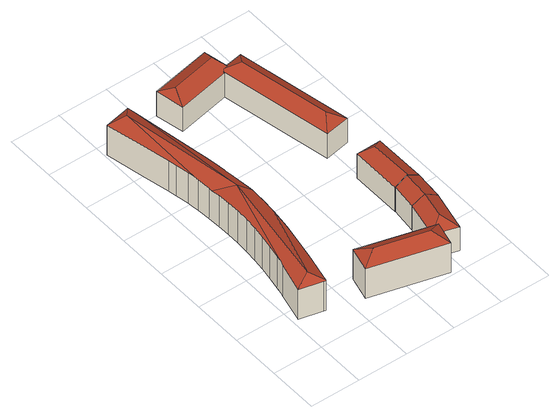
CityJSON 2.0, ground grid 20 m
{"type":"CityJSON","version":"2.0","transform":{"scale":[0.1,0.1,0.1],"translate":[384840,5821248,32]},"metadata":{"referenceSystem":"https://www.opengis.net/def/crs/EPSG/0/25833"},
"CityObjects":{
"building1":{"type":"Building","attributes":{"roofType":"3200","measuredHeight":16.9},"address":[{"country":"Germany","locality":"Berlin"}],"geometry":[{"type":"Solid","lod":"2","boundaries":[[[[0,1,2,3]],[[4,5,6,7,3,2,8]],[[9,10,11,12,13,14]],[[15,16,17,12,11]],[[18,19,20,21,22,23,24,25,26,16,15]],[[27,0,3,15]],[[28,29,18,15,3,7]],[[30,31,32,15,11,33]],[[34,35,36,37,38,39,40,33,11,10]],[[32,41,42,43,44,45,46,47,48,27,15]],[[2,1,49,50]],[[6,5,51,52]],[[5,4,53,51]],[[9,14,54,55]],[[14,13,56,54]],[[26,25,57,58]],[[25,24,59,57]],[[24,23,60,59]],[[23,22,61,60]],[[22,21,62,61]],[[21,20,63,62]],[[20,19,64,63]],[[29,28,65,66]],[[31,30,67,68]],[[40,39,69,70]],[[39,38,71,69]],[[38,37,72,71]],[[37,36,73,72]],[[36,35,74,73]],[[35,34,75,74]],[[48,47,76,77]],[[47,46,78,76]],[[46,45,79,78]],[[45,44,80,79]],[[44,43,81,80]],[[43,42,82,81]],[[42,41,83,82]],[[84,70,69,71,72,73,74,75,85,55,54,56,86,87,88,58,57,59,60,61,62,63,64,89,66,65,90,52,51,53,91,50,49,92,93,77,76,78,79,80,81,82,83,94,68,67]],[[48,77,93,92,49,1,0,27]],[[70,84,67,30,33,40]],[[68,94,83,41,32,31]],[[64,19,18,29,66,89]],[[16,26,58,88,87,17]],[[55,85,75,34,10,9]],[[12,17,87,86,56,13]],[[53,4,8,2,50,91]],[[65,28,7,6,52,90]]]],"semantics":{"surfaces":[{"type":"RoofSurface"},{"type":"WallSurface"},{"type":"GroundSurface"}],"values":[[0,0,0,0,0,0,0,0,0,0,1,1,1,1,1,1,1,1,1,1,1,1,1,1,1,1,1,1,1,1,1,1,1,1,1,1,1,2,1,1,1,1,1,1,1,1,1]]}}]},
"building2":{"type":"Building","attributes":{"function":"1231","measuredHeight":16.77},"address":[{"locality":"Berlin","thoroughfareNumber":"39","thoroughfareName":"Olbersstr."},{"locality":"Berlin","thoroughfareNumber":"41","thoroughfareName":"Olbersstr."}],"geometry":[{"type":"MultiSurface","lod":"2","boundaries":[[[95,96,97,98]],[[99,100,101,102]],[[96,99,102,97]],[[100,95,98,101]],[[102,101,98,97]],[[96,95,103]],[[104,100,99]],[[104,103,95,100]],[[99,96,103,104]]],"semantics":{"surfaces":[{"type":"WallSurface"},{"type":"GroundSurface"},{"type":"RoofSurface"}],"values":[0,0,0,0,1,2,2,2,2]}}]},
"building3":{"type":"Building","attributes":{"function":"1231","measuredHeight":14.02},"address":[{"locality":"Berlin","thoroughfareNumber":"3","thoroughfareName":"Scheinerweg"},{"locality":"Berlin","thoroughfareNumber":"1","thoroughfareName":"Scheinerweg"},{"locality":"Berlin","thoroughfareNumber":"5","thoroughfareName":"Scheinerweg"}],"geometry":[{"type":"MultiSurface","lod":"2","boundaries":[[[105,106,107,108,109]],[[110,111,112,113,114]],[[105,115,116,110,107,106]],[[117,118,105,109]],[[119,120,121,110,116,115]],[[118,122,123,107,106,105]],[[118,119,115,105]],[[124,125,113,112]],[[125,126,114,113]],[[126,121,110,114]],[[127,117,109,108]],[[123,127,108,107]],[[121,128,124,112,111,110]],[[121,123,107,110]],[[126,125,129]],[[118,117,130,122]],[[119,118,122,120]],[[120,122,123,121]],[[117,127,130]],[[122,130,127,123]],[[121,126,129,128]],[[128,129,125,124]]],"semantics":{"surfaces":[{"type":"GroundSurface"},{"type":"WallSurface"},{"type":"RoofSurface"}],"values":[0,0,0,1,1,1,1,1,1,1,1,1,1,1,2,2,2,2,2,2,2,2]}}]},
"building4":{"type":"Building","attributes":{"function":"1231","measuredHeight":14.51},"address":[{"locality":"Berlin","thoroughfareNumber":"11","thoroughfareName":"Scheinerweg"},{"locality":"Berlin","thoroughfareNumber":"13","thoroughfareName":"Scheinerweg"},{"locality":"Berlin","thoroughfareNumber":"15","thoroughfareName":"Scheinerweg"},{"locality":"Berlin","thoroughfareNumber":"1","thoroughfareName":"Lambertstr."},{"locality":"Berlin","thoroughfareNumber":"3","thoroughfareName":"Lambertstr."}],"geometry":[{"type":"MultiSurface","lod":"2","boundaries":[[[131,132,133,134]],[[135,136,137,138]],[[139,140,134,133]],[[141,142,136,135]],[[143,144,132,131]],[[144,139,133,132]],[[145,141,135,138]],[[142,146,137,136]],[[140,143,131,134]],[[146,145,138,137]],[[147,142,141]],[[148,144,143]],[[143,140,149,148]],[[145,146,150]],[[147,150,146,142]],[[140,139,149]],[[148,149,139,144]],[[141,145,150,147]]],"semantics":{"surfaces":[{"type":"GroundSurface"},{"type":"WallSurface"},{"type":"RoofSurface"}],"values":[0,0,1,1,1,1,1,1,1,1,2,2,2,2,2,2,2,2]}}]}
},
"vertices":[
[107,1167,149],[107,1169,147],[4,1148,147],[64,1118,180],[57,887,153],[63,852,153],[71,803,153],[75,774,153],[34,998,150],[114,120,147],[114,122,149],[71,166,180],[15,146,148],[15,144,147],[107,122,147],[144,633,180],[48,278,156],[43,260,155],[82,688,149],[84,653,152],[85,603,155],[84,553,157],[82,503,159],[77,453,160],[71,404,160],[63,354,159],[54,305,157],[113,1134,148],[77,753,152],[82,703,150],[182,542,157],[182,568,158],[182,598,161],[179,482,154],[118,136,149],[139,227,147],[143,246,147],[162,347,148],[171,402,149],[173,418,149],[178,480,154],[181,619,159],[176,718,152],[175,733,151],[175,738,151],[171,779,149],[166,820,148],[159,861,148],[154,890,148],[107,1169,11],[4,1148,11],[63,852,11],[71,803,11],[57,887,11],[107,122,11],[114,120,11],[15,144,11],[63,354,11],[54,305,11],[71,404,11],[77,453,11],[82,503,11],[84,553,11],[85,603,11],[84,653,11],[77,753,11],[82,703,11],[182,542,11],[182,568,11],[173,418,11],[178,480,11],[171,402,11],[162,347,11],[143,246,11],[139,227,11],[118,136,11],[159,861,11],[154,890,11],[166,820,11],[171,779,11],[175,738,11],[175,733,11],[176,718,11],[181,619,11],[179,482,11],[114,122,11],[15,146,11],[43,260,11],[48,278,11],[82,688,11],[75,774,11],[34,998,11],[107,1167,11],[113,1134,11],[182,598,11],
[574,102,147],[549,5,147],[549,5,12],[574,102,12],[251,83,147],[276,181,147],[276,181,12],[251,83,12],[513,66,180],[312,119,180],
[573,244,12],[623,238,12],[673,232,12],[636,68,12],[543,95,12],[683,344,12],[634,345,12],[584,347,12],[583,549,12],[682,551,12],[584,346,12],[633,345,12],[543,95,122],[573,244,122],[584,346,122],[633,345,152],[683,344,122],[623,238,152],[673,232,122],[584,347,122],[583,549,122],[682,551,122],[636,68,122],[634,345,152],[633,515,152],[600,130,152],
[276,1087,2],[253,1199,2],[492,1247,2],[516,1136,2],[480,1147,3],[579,1164,3],[668,707,3],[570,690,3],[492,1247,113],[516,1136,113],[480,1147,115],[579,1164,115],[276,1087,113],[253,1199,113],[570,690,115],[668,707,115],[539,1106,148],[292,1149,147],[476,1186,147],[609,748,148]
]}
